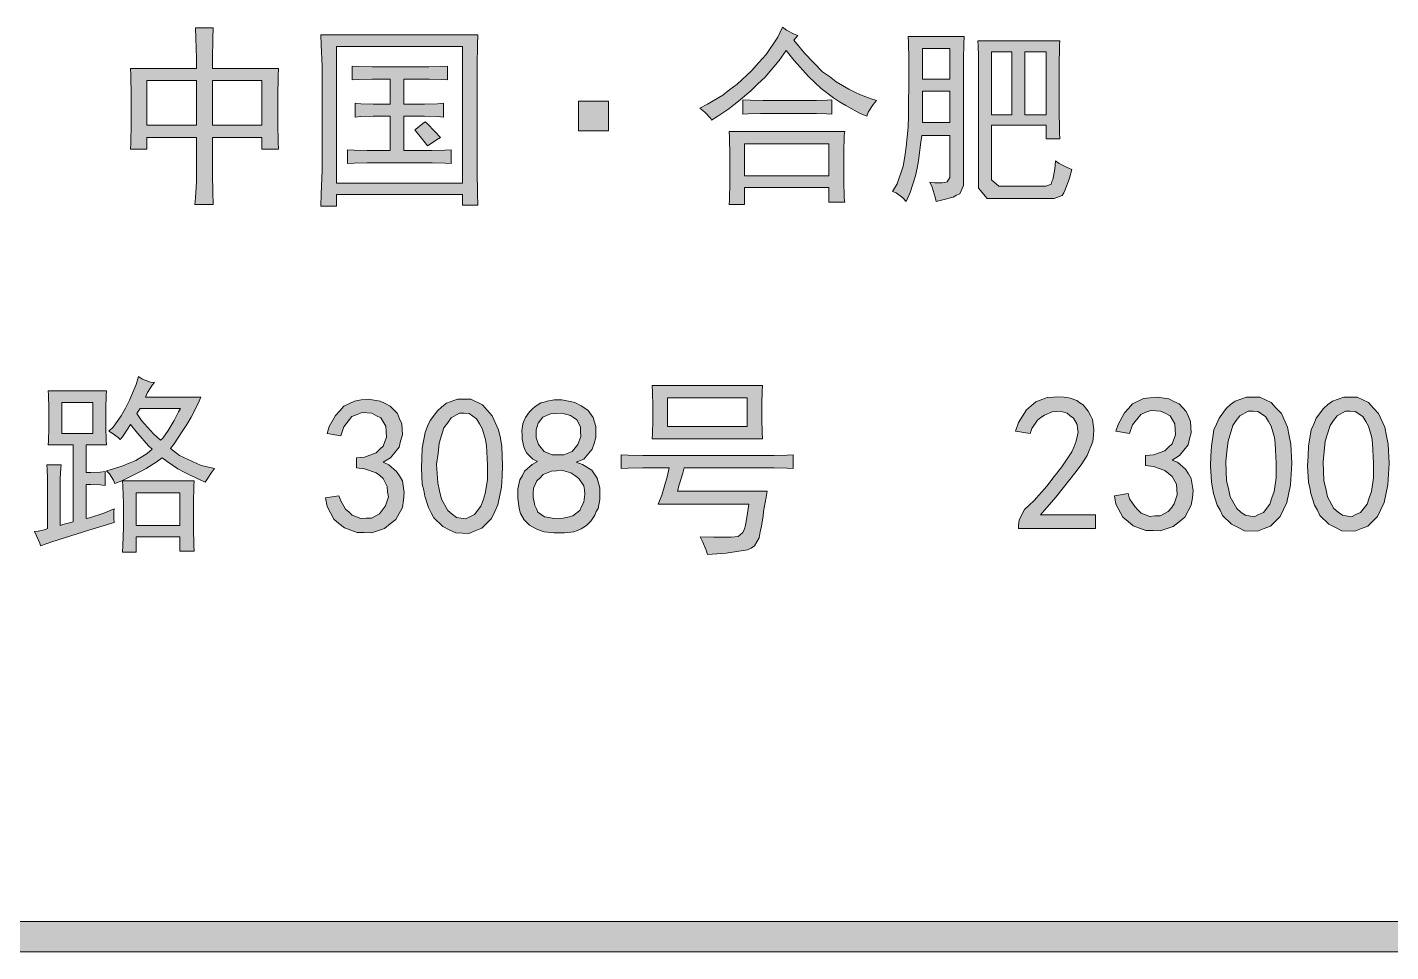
# Model space of a CAD drawing. Header units: millimetres. Extents: x 0 to 586, y 0 to 414.
# Drawn here: x 552.2 to 565.54, y 350.6 to 359.65 of the extents above; entities that cross this region are included whole.
import ezdxf

# ---------------------------------------------------------------- set-up
doc = ezdxf.new("R2010")
doc.units = ezdxf.units.MM

msp = doc.modelspace()

# ---------------------------------------------------------------- hatches: boundary and pattern name
h = msp.add_hatch(color=0)
h.paths.add_polyline_path([(554.016333, 359.646361), (554.012806, 359.540528), (554.009278, 359.342972), (554.009278, 359.25125), (554.654861, 359.25125), (554.651333, 359.177167), (554.647806, 358.972556), (554.647806, 358.842028), (554.647806, 358.715028), (554.651333, 358.524528), (554.654861, 358.461028), (554.492583, 358.461028), (554.492583, 358.573917), (554.009278, 358.573917), (554.009278, 358.252889), (554.009278, 358.210556), (554.012806, 358.041222), (554.016333, 357.91775), (553.836417, 357.91775), (553.843472, 357.984778), (553.854056, 358.143528), (553.854056, 358.231722), (553.854056, 358.573917), (553.367222, 358.573917), (553.367222, 358.461028), (553.204944, 358.461028), (553.208472, 358.517472), (553.212, 358.707972), (553.212, 358.842028), (553.212, 358.979611), (553.208472, 359.184222), (553.204944, 359.25125), (553.854056, 359.25125), (553.854056, 359.350028), (553.847, 359.547583), (553.843472, 359.646361)])
h.paths.add_polyline_path([(554.492583, 358.693861), (554.492583, 359.131306), (554.009278, 359.131306), (554.009278, 358.693861)])
h.paths.add_polyline_path([(553.854056, 358.693861), (553.854056, 359.131306), (553.367222, 359.131306), (553.367222, 358.693861)])
h = msp.add_hatch(color=0)
h.paths.add_polyline_path([(556.605722, 359.579333), (556.602194, 359.484083), (556.598667, 359.275944), (556.598667, 359.163056), (556.598667, 358.365778), (556.598667, 358.249361), (556.602194, 358.023583), (556.605722, 357.910694), (556.457556, 357.910694), (556.457556, 358.016528), (555.222833, 358.016528), (555.222833, 357.903639), (555.071139, 357.903639), (555.074667, 358.020056), (555.081722, 358.256417), (555.081722, 358.379889), (555.081722, 359.163056), (555.081722, 359.272417), (555.074667, 359.480556), (555.071139, 359.579333)])
h.paths.add_polyline_path([(556.457556, 358.125889), (556.457556, 359.466444), (555.222833, 359.466444), (555.222833, 358.125889)])
h = msp.add_hatch(color=0)
h.dxf.hatch_style = 2
h.paths.add_polyline_path([(559.699583, 359.526417), (559.808944, 359.395889), (559.981806, 359.215972), (560.048833, 359.170111), (560.115861, 359.120722), (560.239333, 359.046639), (560.295778, 359.018417), (560.352222, 358.993722), (560.458056, 358.951389), (560.510972, 358.937278), (560.475694, 358.898472), (560.426306, 358.820861), (560.415722, 358.782056), (560.341639, 358.813806), (560.207583, 358.887889), (560.147611, 358.923167), (560.087639, 358.961972), (559.967694, 359.053694), (559.904194, 359.113667), (559.844222, 359.170111), (559.703111, 359.328861), (559.6255, 359.427639), (559.554944, 359.328861), (559.417361, 359.163056), (559.346806, 359.099556), (559.279778, 359.032528), (559.159833, 358.930222), (559.113972, 358.894944), (559.064583, 358.856139), (558.955222, 358.782056), (558.89525, 358.74325), (558.888194, 358.760889), (558.828222, 358.820861), (558.778833, 358.863194), (558.856444, 358.902), (559.004611, 358.990194), (559.075167, 359.043111), (559.145722, 359.096028), (559.286833, 359.226556), (559.357389, 359.307694), (559.427944, 359.385306), (559.544361, 359.558167), (559.590222, 359.653417), (559.629028, 359.625194), (559.703111, 359.586389), (559.738389, 359.572278)])
h = msp.add_hatch(color=0)
h.paths.add_polyline_path([(561.033083, 358.136472), (561.078944, 358.129417), (561.153028, 358.129417), (561.177722, 358.132944), (561.202417, 358.14), (561.227111, 358.182333), (561.227111, 358.224667), (561.227111, 358.595083), (560.951944, 358.595083), (560.941361, 358.506889), (560.920194, 358.344611), (560.906083, 358.274056), (560.891972, 358.199972), (560.839056, 358.037694), (560.80025, 357.9495), (560.7685, 357.984778), (560.701472, 358.034167), (560.666194, 358.04475), (560.712056, 358.122361), (560.772028, 358.295222), (560.786139, 358.386944), (560.80025, 358.482194), (560.817889, 358.676222), (560.821417, 358.782056), (560.821417, 358.887889), (560.824944, 359.106611), (560.824944, 359.2195), (560.824944, 359.335917), (560.821417, 359.508778), (560.817889, 359.561694), (561.368222, 359.561694), (561.364694, 359.487611), (561.361167, 359.342972), (561.361167, 359.272417), (561.361167, 358.17175), (561.361167, 358.104722), (561.325889, 358.023583), (561.294139, 358.009472), (561.258861, 357.991833), (561.160083, 357.963611), (561.093056, 357.9495), (561.082472, 357.991833), (561.05425, 358.087083)])
h.paths.add_polyline_path([(561.227111, 358.722083), (561.227111, 359.029), (560.959, 359.029), (560.959, 358.722083)])
h.paths.add_polyline_path([(561.227111, 359.145417), (561.227111, 359.445278), (560.959, 359.445278), (560.959, 359.145417)])
h = msp.add_hatch(color=0)
h.paths.add_polyline_path([(562.303083, 359.519361), (562.299556, 359.484083), (562.296028, 359.258306), (562.296028, 359.064278), (562.296028, 358.87025), (562.299556, 358.619778), (562.303083, 358.559806), (562.169028, 358.559806), (562.169028, 358.693861), (561.636333, 358.693861), (561.636333, 358.224667), (561.636333, 358.161167), (561.706889, 358.097667), (561.777444, 358.097667), (562.126694, 358.097667), (562.1655, 358.097667), (562.218417, 358.118833), (562.225472, 358.143528), (562.236056, 358.164694), (562.253694, 358.263472), (562.26075, 358.344611), (562.296028, 358.319917), (562.377167, 358.281111), (562.423028, 358.259944), (562.398333, 358.175278), (562.356, 358.062389), (562.341889, 358.034167), (562.327778, 358.005944), (562.250167, 357.977722), (562.186667, 357.977722), (561.678667, 357.977722), (561.594, 357.977722), (561.509333, 358.080028), (561.509333, 358.178806), (561.509333, 359.304167), (561.509333, 359.367667), (561.505806, 359.4735), (561.502278, 359.519361)])
h.paths.add_polyline_path([(562.169028, 358.796167), (562.169028, 359.413528), (561.960889, 359.413528), (561.960889, 358.796167)])
h.paths.add_polyline_path([(561.833889, 358.796167), (561.833889, 359.413528), (561.636333, 359.413528), (561.636333, 358.796167)])
h = msp.add_hatch(color=0)
h.dxf.hatch_style = 2
h.paths.add_polyline_path([(556.0695, 359.265361), (556.125944, 359.265361), (556.245889, 359.268889), (556.309389, 359.272417), (556.309389, 359.138361), (556.252944, 359.141889), (556.133, 359.145417), (556.0695, 359.145417), (555.882528, 359.145417), (555.882528, 358.902), (556.016583, 358.902), (556.083611, 358.902), (556.210611, 358.905528), (556.270583, 358.909056), (556.270583, 358.775), (556.210611, 358.778528), (556.083611, 358.782056), (556.016583, 358.782056), (555.882528, 358.782056), (555.882528, 358.446917), (556.090667, 358.446917), (556.157694, 358.446917), (556.284694, 358.450444), (556.344667, 358.453972), (556.344667, 358.319917), (556.288222, 358.323444), (556.161222, 358.326972), (556.090667, 358.326972), (555.586194, 358.326972), (555.522694, 358.326972), (555.395694, 358.323444), (555.332194, 358.319917), (555.332194, 358.453972), (555.395694, 358.450444), (555.522694, 358.446917), (555.586194, 358.446917), (555.748472, 358.446917), (555.748472, 358.782056), (555.646167, 358.782056), (555.582667, 358.782056), (555.462722, 358.778528), (555.406278, 358.775), (555.406278, 358.909056), (555.462722, 358.905528), (555.582667, 358.902), (555.646167, 358.902), (555.748472, 358.902), (555.748472, 359.145417), (555.639111, 359.145417), (555.572083, 359.145417), (555.441556, 359.141889), (555.378056, 359.138361), (555.378056, 359.272417), (555.441556, 359.268889), (555.572083, 359.265361), (555.639111, 359.265361)])
h = msp.add_hatch(color=0)
h.dxf.hatch_style = 2
h.paths.add_polyline_path([(557.5935, 358.930222), (557.886306, 358.930222), (557.886306, 358.640944), (557.5935, 358.640944)])
h = msp.add_hatch(color=0)
h.dxf.hatch_style = 2
h.paths.add_polyline_path([(559.865389, 358.937278), (559.921833, 358.937278), (560.027667, 358.940806), (560.073528, 358.944333), (560.073528, 358.803222), (560.024139, 358.80675), (559.921833, 358.810278), (559.872444, 358.810278), (559.456167, 358.810278), (559.375028, 358.810278), (559.251556, 358.80675), (559.202167, 358.803222), (559.202167, 358.944333), (559.272722, 358.940806), (559.399722, 358.937278), (559.456167, 358.937278)])
h = msp.add_hatch(color=0)
h.dxf.hatch_style = 2
h.paths.add_polyline_path([(556.090667, 358.729139), (556.111833, 358.7115), (556.185917, 358.633889), (556.242361, 358.573917), (556.203556, 358.55275), (556.140056, 358.510417), (556.115361, 358.492778), (556.104778, 358.506889), (556.041278, 358.5845), (555.988361, 358.648), (556.016583, 358.669167), (556.0695, 358.7115)])
h = msp.add_hatch(color=0)
h.paths.add_polyline_path([(560.200528, 358.633889), (560.193472, 358.595083), (560.189944, 358.42575), (560.189944, 358.291694), (560.189944, 358.157639), (560.193472, 357.98125), (560.200528, 357.942444), (560.041778, 357.942444), (560.041778, 358.083556), (559.216278, 358.083556), (559.216278, 357.91775), (559.068111, 357.91775), (559.071639, 357.963611), (559.075167, 358.132944), (559.075167, 358.259944), (559.075167, 358.390472), (559.071639, 358.577444), (559.068111, 358.633889)])
h.paths.add_polyline_path([(560.041778, 358.199972), (560.041778, 358.513944), (559.216278, 358.513944), (559.216278, 358.199972)])
h = msp.add_hatch(color=0)
h.paths.add_polyline_path([(553.441306, 356.175028), (553.420139, 356.150333), (553.374278, 356.079778), (553.353111, 356.033917), (553.896389, 356.033917), (553.868167, 355.970417), (553.801139, 355.836361), (553.758806, 355.765806), (553.712944, 355.69525), (553.635333, 355.575306), (553.596528, 355.529444), (553.684722, 355.462417), (553.899917, 355.363639), (554.030444, 355.335417), (553.998694, 355.296611), (553.956361, 355.229583), (553.938722, 355.201361), (553.896389, 355.219), (553.790556, 355.268389), (553.730583, 355.300139), (553.670611, 355.331889), (553.564778, 355.402444), (553.515389, 355.437722), (553.466, 355.402444), (553.360167, 355.335417), (553.303722, 355.303667), (553.247278, 355.275444), (553.120278, 355.215472), (553.05325, 355.18725), (553.039139, 355.219), (553.000333, 355.2825), (552.972111, 355.310722), (553.0215, 355.324833), (553.130861, 355.360111), (553.194361, 355.388333), (553.257861, 355.413028), (553.37075, 355.480056), (553.420139, 355.522389), (553.381333, 355.557667), (553.2755, 355.681139), (553.204944, 355.765806), (553.176722, 355.719944), (553.127333, 355.645861), (553.106167, 355.617639), (553.085, 355.638806), (553.028556, 355.681139), (552.993278, 355.698778), (553.035611, 355.737583), (553.11675, 355.850472), (553.159083, 355.924556), (553.197889, 356.002167), (553.261389, 356.157389), (553.286083, 356.235), (553.324889, 356.210306), (553.4025, 356.178556)])
h.paths.add_polyline_path([(553.268444, 355.871639), (553.314306, 355.804611), (553.430722, 355.674083), (553.501278, 355.610583), (553.522444, 355.63175), (553.575361, 355.705833), (553.603583, 355.755222), (553.635333, 355.804611), (553.677667, 355.889278), (553.695306, 355.921028), (553.300194, 355.921028)])
h = msp.add_hatch(color=0)
h.paths.add_polyline_path([(559.392667, 356.146806), (559.389139, 356.090361), (559.385611, 355.963361), (559.385611, 355.892806), (559.385611, 355.82225), (559.389139, 355.688194), (559.392667, 355.624694), (558.313167, 355.624694), (558.316694, 355.677611), (558.320222, 355.801083), (558.320222, 355.871639), (558.320222, 355.945722), (558.316694, 356.083306), (558.313167, 356.146806)])
h.paths.add_polyline_path([(559.2445, 355.744639), (559.2445, 356.026861), (558.464861, 356.026861), (558.464861, 355.744639)])
h = msp.add_hatch(color=0)
h.paths.add_polyline_path([(553.046194, 354.80625), (552.79925, 354.732167), (552.435889, 354.61575), (552.326528, 354.576944), (552.319472, 354.605167), (552.287722, 354.675722), (552.266556, 354.718056), (552.301833, 354.721583), (552.365333, 354.735694), (552.393556, 354.746278), (552.393556, 355.215472), (552.393556, 355.243694), (552.390028, 355.324833), (552.3865, 355.370694), (552.527611, 355.370694), (552.524083, 355.338944), (552.517028, 355.240167), (552.517028, 355.176667), (552.517028, 354.778028), (552.54525, 354.785083), (552.60875, 354.802722), (552.644028, 354.813306), (552.644028, 355.564722), (552.400611, 355.564722), (552.404139, 355.603528), (552.407667, 355.734056), (552.407667, 355.825778), (552.407667, 355.921028), (552.404139, 356.055083), (552.400611, 356.093889), (552.972111, 356.093889), (552.968583, 356.051556), (552.965056, 355.9175), (552.965056, 355.825778), (552.965056, 355.737583), (552.968583, 355.607056), (552.972111, 355.564722), (552.771028, 355.564722), (552.771028, 355.296611), (552.816889, 355.296611), (552.908611, 355.300139), (552.958, 355.303667), (552.958, 355.169611), (552.908611, 355.173139), (552.816889, 355.176667), (552.771028, 355.176667), (552.771028, 354.845056), (552.806306, 354.852111), (552.943889, 354.897972), (553.046194, 354.940306), (553.042667, 354.912083), (553.042667, 354.845056)])
h.paths.add_polyline_path([(552.838056, 355.677611), (552.838056, 355.981), (552.534667, 355.981), (552.534667, 355.677611)])
h = msp.add_hatch(color=0)
h.dxf.hatch_style = 2
h.paths.add_polyline_path([(555.117, 355.046139), (555.247528, 355.067306), (555.265167, 355.017917), (555.311028, 354.936778), (555.346306, 354.908556), (555.378056, 354.876806), (555.462722, 354.845056), (555.512111, 354.848583), (555.565028, 354.848583), (555.642639, 354.890917), (555.674389, 354.929722), (555.702611, 354.968528), (555.730833, 355.056722), (555.723778, 355.106111), (555.72025, 355.159028), (555.681444, 355.236639), (555.646167, 355.264861), (555.610889, 355.293083), (555.498, 355.331889), (555.420389, 355.342472), (555.420389, 355.437722), (555.498, 355.444778), (555.610889, 355.487111), (555.646167, 355.522389), (555.681444, 355.554139), (555.713194, 355.642333), (555.709667, 355.69525), (555.706139, 355.748167), (555.65675, 355.829306), (555.614417, 355.850472), (555.568556, 355.875167), (555.473306, 355.882222), (555.423917, 355.864583), (555.374528, 355.843417), (555.293389, 355.741111), (555.265167, 355.652917), (555.131111, 355.677611), (555.152278, 355.744639), (555.21225, 355.854), (555.254583, 355.899861), (555.293389, 355.945722), (555.399222, 355.995111), (555.46625, 356.005694), (555.533278, 356.01275), (555.649694, 355.995111), (555.699083, 355.970417), (555.748472, 355.945722), (555.819028, 355.871639), (555.840194, 355.82225), (555.861361, 355.772861), (555.868417, 355.6635), (555.850778, 355.603528), (555.836667, 355.543556), (555.752, 355.437722), (555.681444, 355.395389), (555.734361, 355.370694), (555.811972, 355.303667), (555.840194, 355.261333), (555.868417, 355.215472), (555.886056, 355.099056), (555.879, 355.024972), (555.868417, 354.954417), (555.804917, 354.834472), (555.748472, 354.792139), (555.692028, 354.746278), (555.565028, 354.703944), (555.494472, 354.707472), (555.423917, 354.707472), (555.300444, 354.753333), (555.247528, 354.795667), (555.198139, 354.838), (555.131111, 354.961472)])
h = msp.add_hatch(color=0)
h.paths.add_polyline_path([(556.058917, 355.434194), (556.062444, 355.532972), (556.090667, 355.688194), (556.115361, 355.748167), (556.140056, 355.804611), (556.210611, 355.899861), (556.252944, 355.938667), (556.298806, 355.973944), (556.408167, 356.01275), (556.471667, 356.01275), (556.538694, 356.01275), (556.651583, 355.956306), (556.700972, 355.903389), (556.746833, 355.850472), (556.810333, 355.712889), (556.827972, 355.63175), (556.842083, 355.550611), (556.849139, 355.363639), (556.845611, 355.257806), (556.838556, 355.151972), (556.803278, 354.979111), (556.771528, 354.912083), (556.739778, 354.845056), (556.644528, 354.749806), (556.581028, 354.725111), (556.517528, 354.696889), (556.390528, 354.703944), (556.327028, 354.735694), (556.263528, 354.767444), (556.175333, 354.852111), (556.150639, 354.9015), (556.122417, 354.954417), (556.087139, 355.063778), (556.076556, 355.12375), (556.062444, 355.180194), (556.055389, 355.335417)])
h.paths.add_polyline_path([(556.217667, 355.480056), (556.203556, 355.37775), (556.214139, 355.194306), (556.231778, 355.116694), (556.249417, 355.035556), (556.312917, 354.922667), (556.35525, 354.887389), (556.397583, 354.855639), (556.485778, 354.841528), (556.528111, 354.862694), (556.573972, 354.883861), (556.637472, 354.965), (556.658639, 355.024972), (556.679806, 355.088472), (556.700972, 355.222528), (556.700972, 355.293083), (556.700972, 355.367167), (556.693917, 355.497694), (556.690389, 355.557667), (556.683333, 355.617639), (556.648056, 355.727), (556.623361, 355.772861), (556.595139, 355.82225), (556.521056, 355.871639), (556.471667, 355.875167), (556.425806, 355.875167), (556.344667, 355.829306), (556.309389, 355.779917), (556.274111, 355.734056), (556.22825, 355.582361)])
h = msp.add_hatch(color=0)
h.paths.add_polyline_path([(556.997306, 355.088472), (556.997306, 355.134333), (557.018472, 355.222528), (557.043167, 355.264861), (557.064333, 355.307194), (557.138417, 355.374222), (557.191333, 355.402444), (557.145472, 355.427139), (557.0855, 355.483583), (557.071389, 355.515333), (557.057278, 355.547083), (557.039639, 355.621167), (557.039639, 355.6635), (557.036111, 355.702306), (557.046694, 355.772861), (557.060806, 355.804611), (557.074917, 355.832833), (557.113722, 355.889278), (557.138417, 355.913972), (557.166639, 355.942194), (557.223083, 355.977472), (557.254833, 355.984528), (557.286583, 355.995111), (557.353611, 356.005694), (557.392417, 356.005694), (557.427694, 356.005694), (557.494722, 355.995111), (557.526472, 355.988056), (557.554694, 355.981), (557.618194, 355.94925), (557.653472, 355.924556), (557.685222, 355.903389), (557.734611, 355.832833), (557.748722, 355.786972), (557.762833, 355.744639), (557.762833, 355.638806), (557.745194, 355.578833), (557.727556, 355.522389), (557.642889, 355.427139), (557.568806, 355.395389), (557.632306, 355.374222), (557.724028, 355.317778), (557.748722, 355.278972), (557.773417, 355.240167), (557.801639, 355.144917), (557.801639, 355.088472), (557.801639, 355.032028), (557.784, 354.943833), (557.766361, 354.912083), (557.75225, 354.876806), (557.713444, 354.820361), (557.692278, 354.799194), (557.671111, 354.778028), (557.618194, 354.74275), (557.582917, 354.728639), (557.547639, 354.714528), (557.455917, 354.703944), (557.403, 354.703944), (557.350083, 354.703944), (557.254833, 354.714528), (557.216028, 354.728639), (557.177222, 354.74275), (557.113722, 354.781556), (557.0855, 354.80625), (557.060806, 354.830944), (557.025528, 354.894444), (557.014944, 354.929722), (557.007889, 354.965), (556.997306, 355.046139)])
h.paths.add_polyline_path([(557.149, 355.095528), (557.149, 355.053194), (557.163111, 354.972056), (557.18075, 354.940306), (557.194861, 354.908556), (557.258361, 354.862694), (557.304222, 354.855639), (557.346556, 354.845056), (557.441806, 354.848583), (557.487667, 354.859167), (557.537056, 354.86975), (557.604083, 354.922667), (557.621722, 354.961472), (557.642889, 355.003806), (557.653472, 355.084944), (557.649944, 355.127278), (557.642889, 355.166083), (557.597028, 355.236639), (557.554694, 355.264861), (557.515889, 355.293083), (557.424167, 355.317778), (557.378306, 355.310722), (557.328917, 355.307194), (557.247778, 355.275444), (557.216028, 355.243694), (557.184278, 355.215472), (557.152528, 355.141389)])
h.paths.add_polyline_path([(557.177222, 355.677611), (557.177222, 355.638806), (557.201917, 355.56825), (557.226611, 355.5365), (557.254833, 355.501222), (557.335972, 355.469472), (557.392417, 355.469472), (557.448861, 355.469472), (557.53, 355.501222), (557.558222, 355.5365), (557.586444, 355.56825), (557.614667, 355.649389), (557.611139, 355.69525), (557.611139, 355.741111), (557.575861, 355.811667), (557.544111, 355.832833), (557.512361, 355.854), (557.427694, 355.875167), (557.374778, 355.871639), (557.318333, 355.868111), (557.24425, 355.836361), (557.219556, 355.808139), (557.198389, 355.779917), (557.177222, 355.712889)])
h = msp.add_hatch(color=0)
h.dxf.hatch_style = 2
h.paths.add_polyline_path([(561.900917, 354.7745), (561.904444, 354.830944), (561.957361, 354.93325), (562.003222, 354.975583), (562.052611, 355.021444), (562.176083, 355.162556), (562.250167, 355.257806), (562.32425, 355.349528), (562.423028, 355.497694), (562.444194, 355.550611), (562.465361, 355.603528), (562.483, 355.691722), (562.475944, 355.727), (562.472417, 355.765806), (562.437139, 355.825778), (562.405389, 355.850472), (562.377167, 355.875167), (562.306611, 355.896333), (562.267806, 355.892806), (562.229, 355.889278), (562.154917, 355.857528), (562.119639, 355.832833), (562.084361, 355.808139), (562.031444, 355.727), (562.013806, 355.677611), (561.869167, 355.698778), (561.900917, 355.783444), (561.978528, 355.910444), (562.024389, 355.94925), (562.07025, 355.988056), (562.179611, 356.030389), (562.243111, 356.033917), (562.278389, 356.037444), (562.345417, 356.033917), (562.377167, 356.030389), (562.405389, 356.023333), (562.468889, 355.998639), (562.500639, 355.977472), (562.532389, 355.956306), (562.581778, 355.896333), (562.602944, 355.854), (562.624111, 355.815194), (562.638222, 355.716417), (562.634694, 355.656444), (562.627639, 355.6), (562.571194, 355.462417), (562.518278, 355.381278), (562.465361, 355.303667), (562.264278, 355.053194), (562.116111, 354.880333), (562.652333, 354.880333), (562.652333, 354.746278), (561.900917, 354.746278)])
h = msp.add_hatch(color=0)
h.dxf.hatch_style = 2
h.paths.add_polyline_path([(562.839306, 355.067306), (562.973361, 355.088472), (562.987472, 355.039083), (563.036861, 354.961472), (563.068611, 354.929722), (563.100361, 354.897972), (563.185028, 354.866222), (563.234417, 354.86975), (563.287333, 354.86975), (563.364944, 354.912083), (563.396694, 354.950889), (563.424917, 354.989694), (563.453139, 355.077889), (563.449611, 355.130806), (563.446083, 355.180194), (563.40375, 355.257806), (563.368472, 355.286028), (563.333194, 355.31425), (563.220306, 355.353056), (563.142694, 355.363639), (563.142694, 355.462417), (563.220306, 355.469472), (563.333194, 355.508278), (563.368472, 355.543556), (563.40375, 355.575306), (563.4355, 355.6635), (563.431972, 355.716417), (563.428444, 355.772861), (563.382583, 355.850472), (563.336722, 355.875167), (563.290861, 355.896333), (563.195611, 355.903389), (563.146222, 355.88575), (563.096833, 355.864583), (563.015694, 355.762278), (562.987472, 355.677611), (562.853417, 355.698778), (562.874583, 355.765806), (562.938083, 355.878694), (562.976889, 355.921028), (563.015694, 355.966889), (563.121528, 356.019806), (563.188556, 356.026861), (563.255583, 356.033917), (563.372, 356.016278), (563.421389, 355.991583), (563.470778, 355.966889), (563.541333, 355.892806), (563.5625, 355.843417), (563.583667, 355.794028), (563.590722, 355.684667), (563.573083, 355.624694), (563.558972, 355.564722), (563.474306, 355.462417), (563.40375, 355.416556), (563.456667, 355.395389), (563.534278, 355.328361), (563.5625, 355.2825), (563.590722, 355.236639), (563.608361, 355.120222), (563.601306, 355.046139), (563.590722, 354.975583), (563.527222, 354.859167), (563.470778, 354.813306), (563.414333, 354.767444), (563.287333, 354.725111), (563.216778, 354.728639), (563.146222, 354.728639), (563.02275, 354.7745), (562.973361, 354.816833), (562.920444, 354.859167), (562.853417, 354.986167)])
h = msp.add_hatch(color=0)
h.paths.add_polyline_path([(563.781222, 355.455361), (563.788278, 355.554139), (563.812972, 355.712889), (563.837667, 355.769333), (563.862361, 355.825778), (563.932917, 355.921028), (563.97525, 355.959833), (564.021111, 355.995111), (564.130472, 356.033917), (564.1975, 356.033917), (564.261, 356.033917), (564.373889, 355.981), (564.423278, 355.924556), (564.472667, 355.871639), (564.532639, 355.737583), (564.550278, 355.652917), (564.564389, 355.571778), (564.574972, 355.384806), (564.567917, 355.278972), (564.560861, 355.173139), (564.525583, 355.000278), (564.493833, 354.93325), (564.462083, 354.866222), (564.366833, 354.770972), (564.303333, 354.746278), (564.239833, 354.721583), (564.112833, 354.725111), (564.049333, 354.756861), (563.985833, 354.788611), (563.897639, 354.873278), (563.872944, 354.926194), (563.844722, 354.975583), (563.809444, 355.088472), (563.798861, 355.144917), (563.788278, 355.201361), (563.777694, 355.360111)])
h.paths.add_polyline_path([(563.939972, 355.501222), (563.929389, 355.398917), (563.936444, 355.215472), (563.954083, 355.137861), (563.971722, 355.056722), (564.035222, 354.943833), (564.077556, 354.908556), (564.119889, 354.876806), (564.208083, 354.862694), (564.250417, 354.883861), (564.296278, 354.905028), (564.359778, 354.986167), (564.380944, 355.046139), (564.402111, 355.109639), (564.423278, 355.243694), (564.423278, 355.31425), (564.423278, 355.388333), (564.416222, 355.518861), (564.412694, 355.578833), (564.405639, 355.638806), (564.373889, 355.748167), (564.345667, 355.794028), (564.317444, 355.843417), (564.243361, 355.892806), (564.1975, 355.896333), (564.148111, 355.896333), (564.066972, 355.850472), (564.031694, 355.804611), (563.996417, 355.755222), (563.950556, 355.603528)])
h = msp.add_hatch(color=0)
h.paths.add_polyline_path([(564.733722, 355.455361), (564.73725, 355.554139), (564.765472, 355.712889), (564.790167, 355.769333), (564.814861, 355.825778), (564.885417, 355.921028), (564.92775, 355.959833), (564.973611, 355.995111), (565.082972, 356.033917), (565.146472, 356.033917), (565.2135, 356.033917), (565.326389, 355.981), (565.375778, 355.924556), (565.425167, 355.871639), (565.485139, 355.737583), (565.502778, 355.652917), (565.516889, 355.571778), (565.527472, 355.384806), (565.520417, 355.278972), (565.513361, 355.173139), (565.478083, 355.000278), (565.446333, 354.93325), (565.414583, 354.866222), (565.319333, 354.770972), (565.255833, 354.746278), (565.192333, 354.721583), (565.065333, 354.725111), (565.001833, 354.756861), (564.938333, 354.788611), (564.850139, 354.873278), (564.825444, 354.926194), (564.797222, 354.975583), (564.761944, 355.088472), (564.751361, 355.144917), (564.73725, 355.201361), (564.730194, 355.360111)])
h.paths.add_polyline_path([(564.892472, 355.501222), (564.881889, 355.398917), (564.888944, 355.215472), (564.906583, 355.137861), (564.924222, 355.056722), (564.987722, 354.943833), (565.030056, 354.908556), (565.072389, 354.876806), (565.160583, 354.862694), (565.202917, 354.883861), (565.248778, 354.905028), (565.312278, 354.986167), (565.333444, 355.046139), (565.354611, 355.109639), (565.375778, 355.243694), (565.375778, 355.31425), (565.375778, 355.388333), (565.368722, 355.518861), (565.365194, 355.578833), (565.358139, 355.638806), (565.326389, 355.748167), (565.298167, 355.794028), (565.269944, 355.843417), (565.195861, 355.892806), (565.146472, 355.896333), (565.100611, 355.896333), (565.019472, 355.850472), (564.984194, 355.804611), (564.948917, 355.755222), (564.903056, 355.603528)])
h = msp.add_hatch(color=0)
h.dxf.hatch_style = 2
h.paths.add_polyline_path([(559.438528, 355.462417), (559.509083, 355.462417), (559.636083, 355.465944), (559.692528, 355.469472), (559.692528, 355.335417), (559.636083, 355.338944), (559.509083, 355.342472), (559.438528, 355.342472), (558.627139, 355.342472), (558.613028, 355.289556), (558.57775, 355.173139), (558.560111, 355.113167), (559.438528, 355.113167), (559.427944, 355.053194), (559.410306, 354.950889), (559.40325, 354.912083), (559.399722, 354.86975), (559.382083, 354.770972), (559.3715, 354.714528), (559.360917, 354.654556), (559.315056, 354.576944), (559.283306, 354.555778), (559.248028, 354.538139), (559.036361, 354.506389), (558.856444, 354.492278), (558.842333, 354.534611), (558.807056, 354.619278), (558.782361, 354.665139), (558.916417, 354.661611), (559.08575, 354.661611), (559.121028, 354.665139), (559.156306, 354.668667), (559.202167, 354.707472), (559.216278, 354.74275), (559.226861, 354.778028), (559.248028, 354.897972), (559.258611, 354.986167), (558.373139, 354.986167), (558.408417, 355.074361), (558.461333, 355.254278), (558.478972, 355.342472), (558.299056, 355.342472), (558.221444, 355.342472), (558.076806, 355.338944), (558.009778, 355.335417), (558.009778, 355.469472), (558.076806, 355.465944), (558.221444, 355.462417), (558.299056, 355.462417)])
h = msp.add_hatch(color=0)
h.paths.add_polyline_path([(553.829361, 355.215472), (553.825833, 355.166083), (553.822306, 354.99675), (553.822306, 354.873278), (553.822306, 354.753333), (553.825833, 354.580472), (553.829361, 354.524028), (553.68825, 354.524028), (553.68825, 354.665139), (553.261389, 354.665139), (553.261389, 354.516972), (553.127333, 354.516972), (553.130861, 354.580472), (553.137917, 354.756861), (553.137917, 354.873278), (553.137917, 354.993222), (553.130861, 355.162556), (553.127333, 355.215472)])
h.paths.add_polyline_path([(553.68825, 354.778028), (553.68825, 355.095528), (553.261389, 355.095528), (553.261389, 354.778028)])
h = msp.add_hatch(color=0)
h.dxf.hatch_style = 2
h.paths.add_polyline_path([(575.772139, 350.901), (575.772139, 350.604667), (541.390417, 350.604667), (541.390417, 350.901)])

# ---------------------------------------------------------------- linework, layer by layer
at = {"color": 0, "lineweight": 0}
for points in [[(554.016333, 359.646361), (554.012806, 359.540528), (554.009278, 359.342972), (554.009278, 359.25125), (554.654861, 359.25125), (554.651333, 359.177167), (554.647806, 358.972556), (554.647806, 358.842028), (554.647806, 358.715028), (554.651333, 358.524528), (554.654861, 358.461028), (554.492583, 358.461028), (554.492583, 358.573917), (554.009278, 358.573917), (554.009278, 358.252889), (554.009278, 358.210556), (554.012806, 358.041222), (554.016333, 357.91775), (553.836417, 357.91775), (553.843472, 357.984778), (553.854056, 358.143528), (553.854056, 358.231722), (553.854056, 358.573917), (553.367222, 358.573917), (553.367222, 358.461028), (553.204944, 358.461028), (553.208472, 358.517472), (553.212, 358.707972), (553.212, 358.842028), (553.212, 358.979611), (553.208472, 359.184222), (553.204944, 359.25125), (553.854056, 359.25125), (553.854056, 359.350028), (553.847, 359.547583), (553.843472, 359.646361)], [(556.605722, 359.579333), (556.602194, 359.484083), (556.598667, 359.275944), (556.598667, 359.163056), (556.598667, 358.365778), (556.598667, 358.249361), (556.602194, 358.023583), (556.605722, 357.910694), (556.457556, 357.910694), (556.457556, 358.016528), (555.222833, 358.016528), (555.222833, 357.903639), (555.071139, 357.903639), (555.074667, 358.020056), (555.081722, 358.256417), (555.081722, 358.379889), (555.081722, 359.163056), (555.081722, 359.272417), (555.074667, 359.480556), (555.071139, 359.579333)], [(559.699583, 359.526417), (559.808944, 359.395889), (559.981806, 359.215972), (560.048833, 359.170111), (560.115861, 359.120722), (560.239333, 359.046639), (560.295778, 359.018417), (560.352222, 358.993722), (560.458056, 358.951389), (560.510972, 358.937278), (560.475694, 358.898472), (560.426306, 358.820861), (560.415722, 358.782056), (560.341639, 358.813806), (560.207583, 358.887889), (560.147611, 358.923167), (560.087639, 358.961972), (559.967694, 359.053694), (559.904194, 359.113667), (559.844222, 359.170111), (559.703111, 359.328861), (559.6255, 359.427639), (559.554944, 359.328861), (559.417361, 359.163056), (559.346806, 359.099556), (559.279778, 359.032528), (559.159833, 358.930222), (559.113972, 358.894944), (559.064583, 358.856139), (558.955222, 358.782056), (558.89525, 358.74325), (558.888194, 358.760889), (558.828222, 358.820861), (558.778833, 358.863194), (558.856444, 358.902), (559.004611, 358.990194), (559.075167, 359.043111), (559.145722, 359.096028), (559.286833, 359.226556), (559.357389, 359.307694), (559.427944, 359.385306), (559.544361, 359.558167), (559.590222, 359.653417), (559.629028, 359.625194), (559.703111, 359.586389), (559.738389, 359.572278)], [(556.457556, 358.125889), (556.457556, 359.466444), (555.222833, 359.466444), (555.222833, 358.125889)], [(561.033083, 358.136472), (561.078944, 358.129417), (561.153028, 358.129417), (561.177722, 358.132944), (561.202417, 358.14), (561.227111, 358.182333), (561.227111, 358.224667), (561.227111, 358.595083), (560.951944, 358.595083), (560.941361, 358.506889), (560.920194, 358.344611), (560.906083, 358.274056), (560.891972, 358.199972), (560.839056, 358.037694), (560.80025, 357.9495), (560.7685, 357.984778), (560.701472, 358.034167), (560.666194, 358.04475), (560.712056, 358.122361), (560.772028, 358.295222), (560.786139, 358.386944), (560.80025, 358.482194), (560.817889, 358.676222), (560.821417, 358.782056), (560.821417, 358.887889), (560.824944, 359.106611), (560.824944, 359.2195), (560.824944, 359.335917), (560.821417, 359.508778), (560.817889, 359.561694), (561.368222, 359.561694), (561.364694, 359.487611), (561.361167, 359.342972), (561.361167, 359.272417), (561.361167, 358.17175), (561.361167, 358.104722), (561.325889, 358.023583), (561.294139, 358.009472), (561.258861, 357.991833), (561.160083, 357.963611), (561.093056, 357.9495), (561.082472, 357.991833), (561.05425, 358.087083)], [(561.227111, 359.145417), (561.227111, 359.445278), (560.959, 359.445278), (560.959, 359.145417)], [(562.303083, 359.519361), (562.299556, 359.484083), (562.296028, 359.258306), (562.296028, 359.064278), (562.296028, 358.87025), (562.299556, 358.619778), (562.303083, 358.559806), (562.169028, 358.559806), (562.169028, 358.693861), (561.636333, 358.693861), (561.636333, 358.224667), (561.636333, 358.161167), (561.706889, 358.097667), (561.777444, 358.097667), (562.126694, 358.097667), (562.1655, 358.097667), (562.218417, 358.118833), (562.225472, 358.143528), (562.236056, 358.164694), (562.253694, 358.263472), (562.26075, 358.344611), (562.296028, 358.319917), (562.377167, 358.281111), (562.423028, 358.259944), (562.398333, 358.175278), (562.356, 358.062389), (562.341889, 358.034167), (562.327778, 358.005944), (562.250167, 357.977722), (562.186667, 357.977722), (561.678667, 357.977722), (561.594, 357.977722), (561.509333, 358.080028), (561.509333, 358.178806), (561.509333, 359.304167), (561.509333, 359.367667), (561.505806, 359.4735), (561.502278, 359.519361)], [(561.833889, 358.796167), (561.833889, 359.413528), (561.636333, 359.413528), (561.636333, 358.796167)], [(562.169028, 358.796167), (562.169028, 359.413528), (561.960889, 359.413528), (561.960889, 358.796167)], [(556.0695, 359.265361), (556.125944, 359.265361), (556.245889, 359.268889), (556.309389, 359.272417), (556.309389, 359.138361), (556.252944, 359.141889), (556.133, 359.145417), (556.0695, 359.145417), (555.882528, 359.145417), (555.882528, 358.902), (556.016583, 358.902), (556.083611, 358.902), (556.210611, 358.905528), (556.270583, 358.909056), (556.270583, 358.775), (556.210611, 358.778528), (556.083611, 358.782056), (556.016583, 358.782056), (555.882528, 358.782056), (555.882528, 358.446917), (556.090667, 358.446917), (556.157694, 358.446917), (556.284694, 358.450444), (556.344667, 358.453972), (556.344667, 358.319917), (556.288222, 358.323444), (556.161222, 358.326972), (556.090667, 358.326972), (555.586194, 358.326972), (555.522694, 358.326972), (555.395694, 358.323444), (555.332194, 358.319917), (555.332194, 358.453972), (555.395694, 358.450444), (555.522694, 358.446917), (555.586194, 358.446917), (555.748472, 358.446917), (555.748472, 358.782056), (555.646167, 358.782056), (555.582667, 358.782056), (555.462722, 358.778528), (555.406278, 358.775), (555.406278, 358.909056), (555.462722, 358.905528), (555.582667, 358.902), (555.646167, 358.902), (555.748472, 358.902), (555.748472, 359.145417), (555.639111, 359.145417), (555.572083, 359.145417), (555.441556, 359.141889), (555.378056, 359.138361), (555.378056, 359.272417), (555.441556, 359.268889), (555.572083, 359.265361), (555.639111, 359.265361)], [(553.854056, 358.693861), (553.854056, 359.131306), (553.367222, 359.131306), (553.367222, 358.693861)], [(554.492583, 358.693861), (554.492583, 359.131306), (554.009278, 359.131306), (554.009278, 358.693861)], [(557.5935, 358.930222), (557.886306, 358.930222), (557.886306, 358.640944), (557.5935, 358.640944)], [(559.865389, 358.937278), (559.921833, 358.937278), (560.027667, 358.940806), (560.073528, 358.944333), (560.073528, 358.803222), (560.024139, 358.80675), (559.921833, 358.810278), (559.872444, 358.810278), (559.456167, 358.810278), (559.375028, 358.810278), (559.251556, 358.80675), (559.202167, 358.803222), (559.202167, 358.944333), (559.272722, 358.940806), (559.399722, 358.937278), (559.456167, 358.937278)], [(561.227111, 358.722083), (561.227111, 359.029), (560.959, 359.029), (560.959, 358.722083)], [(556.090667, 358.729139), (556.111833, 358.7115), (556.185917, 358.633889), (556.242361, 358.573917), (556.203556, 358.55275), (556.140056, 358.510417), (556.115361, 358.492778), (556.104778, 358.506889), (556.041278, 358.5845), (555.988361, 358.648), (556.016583, 358.669167), (556.0695, 358.7115)], [(560.200528, 358.633889), (560.193472, 358.595083), (560.189944, 358.42575), (560.189944, 358.291694), (560.189944, 358.157639), (560.193472, 357.98125), (560.200528, 357.942444), (560.041778, 357.942444), (560.041778, 358.083556), (559.216278, 358.083556), (559.216278, 357.91775), (559.068111, 357.91775), (559.071639, 357.963611), (559.075167, 358.132944), (559.075167, 358.259944), (559.075167, 358.390472), (559.071639, 358.577444), (559.068111, 358.633889)], [(560.041778, 358.199972), (560.041778, 358.513944), (559.216278, 358.513944), (559.216278, 358.199972)], [(553.441306, 356.175028), (553.420139, 356.150333), (553.374278, 356.079778), (553.353111, 356.033917), (553.896389, 356.033917), (553.868167, 355.970417), (553.801139, 355.836361), (553.758806, 355.765806), (553.712944, 355.69525), (553.635333, 355.575306), (553.596528, 355.529444), (553.684722, 355.462417), (553.899917, 355.363639), (554.030444, 355.335417), (553.998694, 355.296611), (553.956361, 355.229583), (553.938722, 355.201361), (553.896389, 355.219), (553.790556, 355.268389), (553.730583, 355.300139), (553.670611, 355.331889), (553.564778, 355.402444), (553.515389, 355.437722), (553.466, 355.402444), (553.360167, 355.335417), (553.303722, 355.303667), (553.247278, 355.275444), (553.120278, 355.215472), (553.05325, 355.18725), (553.039139, 355.219), (553.000333, 355.2825), (552.972111, 355.310722), (553.0215, 355.324833), (553.130861, 355.360111), (553.194361, 355.388333), (553.257861, 355.413028), (553.37075, 355.480056), (553.420139, 355.522389), (553.381333, 355.557667), (553.2755, 355.681139), (553.204944, 355.765806), (553.176722, 355.719944), (553.127333, 355.645861), (553.106167, 355.617639), (553.085, 355.638806), (553.028556, 355.681139), (552.993278, 355.698778), (553.035611, 355.737583), (553.11675, 355.850472), (553.159083, 355.924556), (553.197889, 356.002167), (553.261389, 356.157389), (553.286083, 356.235), (553.324889, 356.210306), (553.4025, 356.178556)], [(559.392667, 356.146806), (559.389139, 356.090361), (559.385611, 355.963361), (559.385611, 355.892806), (559.385611, 355.82225), (559.389139, 355.688194), (559.392667, 355.624694), (558.313167, 355.624694), (558.316694, 355.677611), (558.320222, 355.801083), (558.320222, 355.871639), (558.320222, 355.945722), (558.316694, 356.083306), (558.313167, 356.146806)], [(553.046194, 354.80625), (552.79925, 354.732167), (552.435889, 354.61575), (552.326528, 354.576944), (552.319472, 354.605167), (552.287722, 354.675722), (552.266556, 354.718056), (552.301833, 354.721583), (552.365333, 354.735694), (552.393556, 354.746278), (552.393556, 355.215472), (552.393556, 355.243694), (552.390028, 355.324833), (552.3865, 355.370694), (552.527611, 355.370694), (552.524083, 355.338944), (552.517028, 355.240167), (552.517028, 355.176667), (552.517028, 354.778028), (552.54525, 354.785083), (552.60875, 354.802722), (552.644028, 354.813306), (552.644028, 355.564722), (552.400611, 355.564722), (552.404139, 355.603528), (552.407667, 355.734056), (552.407667, 355.825778), (552.407667, 355.921028), (552.404139, 356.055083), (552.400611, 356.093889), (552.972111, 356.093889), (552.968583, 356.051556), (552.965056, 355.9175), (552.965056, 355.825778), (552.965056, 355.737583), (552.968583, 355.607056), (552.972111, 355.564722), (552.771028, 355.564722), (552.771028, 355.296611), (552.816889, 355.296611), (552.908611, 355.300139), (552.958, 355.303667), (552.958, 355.169611), (552.908611, 355.173139), (552.816889, 355.176667), (552.771028, 355.176667), (552.771028, 354.845056), (552.806306, 354.852111), (552.943889, 354.897972), (553.046194, 354.940306), (553.042667, 354.912083), (553.042667, 354.845056)], [(552.838056, 355.677611), (552.838056, 355.981), (552.534667, 355.981), (552.534667, 355.677611)], [(555.117, 355.046139), (555.247528, 355.067306), (555.265167, 355.017917), (555.311028, 354.936778), (555.346306, 354.908556), (555.378056, 354.876806), (555.462722, 354.845056), (555.512111, 354.848583), (555.565028, 354.848583), (555.642639, 354.890917), (555.674389, 354.929722), (555.702611, 354.968528), (555.730833, 355.056722), (555.723778, 355.106111), (555.72025, 355.159028), (555.681444, 355.236639), (555.646167, 355.264861), (555.610889, 355.293083), (555.498, 355.331889), (555.420389, 355.342472), (555.420389, 355.437722), (555.498, 355.444778), (555.610889, 355.487111), (555.646167, 355.522389), (555.681444, 355.554139), (555.713194, 355.642333), (555.709667, 355.69525), (555.706139, 355.748167), (555.65675, 355.829306), (555.614417, 355.850472), (555.568556, 355.875167), (555.473306, 355.882222), (555.423917, 355.864583), (555.374528, 355.843417), (555.293389, 355.741111), (555.265167, 355.652917), (555.131111, 355.677611), (555.152278, 355.744639), (555.21225, 355.854), (555.254583, 355.899861), (555.293389, 355.945722), (555.399222, 355.995111), (555.46625, 356.005694), (555.533278, 356.01275), (555.649694, 355.995111), (555.699083, 355.970417), (555.748472, 355.945722), (555.819028, 355.871639), (555.840194, 355.82225), (555.861361, 355.772861), (555.868417, 355.6635), (555.850778, 355.603528), (555.836667, 355.543556), (555.752, 355.437722), (555.681444, 355.395389), (555.734361, 355.370694), (555.811972, 355.303667), (555.840194, 355.261333), (555.868417, 355.215472), (555.886056, 355.099056), (555.879, 355.024972), (555.868417, 354.954417), (555.804917, 354.834472), (555.748472, 354.792139), (555.692028, 354.746278), (555.565028, 354.703944), (555.494472, 354.707472), (555.423917, 354.707472), (555.300444, 354.753333), (555.247528, 354.795667), (555.198139, 354.838), (555.131111, 354.961472)], [(556.058917, 355.434194), (556.062444, 355.532972), (556.090667, 355.688194), (556.115361, 355.748167), (556.140056, 355.804611), (556.210611, 355.899861), (556.252944, 355.938667), (556.298806, 355.973944), (556.408167, 356.01275), (556.471667, 356.01275), (556.538694, 356.01275), (556.651583, 355.956306), (556.700972, 355.903389), (556.746833, 355.850472), (556.810333, 355.712889), (556.827972, 355.63175), (556.842083, 355.550611), (556.849139, 355.363639), (556.845611, 355.257806), (556.838556, 355.151972), (556.803278, 354.979111), (556.771528, 354.912083), (556.739778, 354.845056), (556.644528, 354.749806), (556.581028, 354.725111), (556.517528, 354.696889), (556.390528, 354.703944), (556.327028, 354.735694), (556.263528, 354.767444), (556.175333, 354.852111), (556.150639, 354.9015), (556.122417, 354.954417), (556.087139, 355.063778), (556.076556, 355.12375), (556.062444, 355.180194), (556.055389, 355.335417)], [(556.997306, 355.088472), (556.997306, 355.134333), (557.018472, 355.222528), (557.043167, 355.264861), (557.064333, 355.307194), (557.138417, 355.374222), (557.191333, 355.402444), (557.145472, 355.427139), (557.0855, 355.483583), (557.071389, 355.515333), (557.057278, 355.547083), (557.039639, 355.621167), (557.039639, 355.6635), (557.036111, 355.702306), (557.046694, 355.772861), (557.060806, 355.804611), (557.074917, 355.832833), (557.113722, 355.889278), (557.138417, 355.913972), (557.166639, 355.942194), (557.223083, 355.977472), (557.254833, 355.984528), (557.286583, 355.995111), (557.353611, 356.005694), (557.392417, 356.005694), (557.427694, 356.005694), (557.494722, 355.995111), (557.526472, 355.988056), (557.554694, 355.981), (557.618194, 355.94925), (557.653472, 355.924556), (557.685222, 355.903389), (557.734611, 355.832833), (557.748722, 355.786972), (557.762833, 355.744639), (557.762833, 355.638806), (557.745194, 355.578833), (557.727556, 355.522389), (557.642889, 355.427139), (557.568806, 355.395389), (557.632306, 355.374222), (557.724028, 355.317778), (557.748722, 355.278972), (557.773417, 355.240167), (557.801639, 355.144917), (557.801639, 355.088472), (557.801639, 355.032028), (557.784, 354.943833), (557.766361, 354.912083), (557.75225, 354.876806), (557.713444, 354.820361), (557.692278, 354.799194), (557.671111, 354.778028), (557.618194, 354.74275), (557.582917, 354.728639), (557.547639, 354.714528), (557.455917, 354.703944), (557.403, 354.703944), (557.350083, 354.703944), (557.254833, 354.714528), (557.216028, 354.728639), (557.177222, 354.74275), (557.113722, 354.781556), (557.0855, 354.80625), (557.060806, 354.830944), (557.025528, 354.894444), (557.014944, 354.929722), (557.007889, 354.965), (556.997306, 355.046139)], [(559.2445, 355.744639), (559.2445, 356.026861), (558.464861, 356.026861), (558.464861, 355.744639)], [(561.900917, 354.7745), (561.904444, 354.830944), (561.957361, 354.93325), (562.003222, 354.975583), (562.052611, 355.021444), (562.176083, 355.162556), (562.250167, 355.257806), (562.32425, 355.349528), (562.423028, 355.497694), (562.444194, 355.550611), (562.465361, 355.603528), (562.483, 355.691722), (562.475944, 355.727), (562.472417, 355.765806), (562.437139, 355.825778), (562.405389, 355.850472), (562.377167, 355.875167), (562.306611, 355.896333), (562.267806, 355.892806), (562.229, 355.889278), (562.154917, 355.857528), (562.119639, 355.832833), (562.084361, 355.808139), (562.031444, 355.727), (562.013806, 355.677611), (561.869167, 355.698778), (561.900917, 355.783444), (561.978528, 355.910444), (562.024389, 355.94925), (562.07025, 355.988056), (562.179611, 356.030389), (562.243111, 356.033917), (562.278389, 356.037444), (562.345417, 356.033917), (562.377167, 356.030389), (562.405389, 356.023333), (562.468889, 355.998639), (562.500639, 355.977472), (562.532389, 355.956306), (562.581778, 355.896333), (562.602944, 355.854), (562.624111, 355.815194), (562.638222, 355.716417), (562.634694, 355.656444), (562.627639, 355.6), (562.571194, 355.462417), (562.518278, 355.381278), (562.465361, 355.303667), (562.264278, 355.053194), (562.116111, 354.880333), (562.652333, 354.880333), (562.652333, 354.746278), (561.900917, 354.746278)], [(562.839306, 355.067306), (562.973361, 355.088472), (562.987472, 355.039083), (563.036861, 354.961472), (563.068611, 354.929722), (563.100361, 354.897972), (563.185028, 354.866222), (563.234417, 354.86975), (563.287333, 354.86975), (563.364944, 354.912083), (563.396694, 354.950889), (563.424917, 354.989694), (563.453139, 355.077889), (563.449611, 355.130806), (563.446083, 355.180194), (563.40375, 355.257806), (563.368472, 355.286028), (563.333194, 355.31425), (563.220306, 355.353056), (563.142694, 355.363639), (563.142694, 355.462417), (563.220306, 355.469472), (563.333194, 355.508278), (563.368472, 355.543556), (563.40375, 355.575306), (563.4355, 355.6635), (563.431972, 355.716417), (563.428444, 355.772861), (563.382583, 355.850472), (563.336722, 355.875167), (563.290861, 355.896333), (563.195611, 355.903389), (563.146222, 355.88575), (563.096833, 355.864583), (563.015694, 355.762278), (562.987472, 355.677611), (562.853417, 355.698778), (562.874583, 355.765806), (562.938083, 355.878694), (562.976889, 355.921028), (563.015694, 355.966889), (563.121528, 356.019806), (563.188556, 356.026861), (563.255583, 356.033917), (563.372, 356.016278), (563.421389, 355.991583), (563.470778, 355.966889), (563.541333, 355.892806), (563.5625, 355.843417), (563.583667, 355.794028), (563.590722, 355.684667), (563.573083, 355.624694), (563.558972, 355.564722), (563.474306, 355.462417), (563.40375, 355.416556), (563.456667, 355.395389), (563.534278, 355.328361), (563.5625, 355.2825), (563.590722, 355.236639), (563.608361, 355.120222), (563.601306, 355.046139), (563.590722, 354.975583), (563.527222, 354.859167), (563.470778, 354.813306), (563.414333, 354.767444), (563.287333, 354.725111), (563.216778, 354.728639), (563.146222, 354.728639), (563.02275, 354.7745), (562.973361, 354.816833), (562.920444, 354.859167), (562.853417, 354.986167)], [(563.781222, 355.455361), (563.788278, 355.554139), (563.812972, 355.712889), (563.837667, 355.769333), (563.862361, 355.825778), (563.932917, 355.921028), (563.97525, 355.959833), (564.021111, 355.995111), (564.130472, 356.033917), (564.1975, 356.033917), (564.261, 356.033917), (564.373889, 355.981), (564.423278, 355.924556), (564.472667, 355.871639), (564.532639, 355.737583), (564.550278, 355.652917), (564.564389, 355.571778), (564.574972, 355.384806), (564.567917, 355.278972), (564.560861, 355.173139), (564.525583, 355.000278), (564.493833, 354.93325), (564.462083, 354.866222), (564.366833, 354.770972), (564.303333, 354.746278), (564.239833, 354.721583), (564.112833, 354.725111), (564.049333, 354.756861), (563.985833, 354.788611), (563.897639, 354.873278), (563.872944, 354.926194), (563.844722, 354.975583), (563.809444, 355.088472), (563.798861, 355.144917), (563.788278, 355.201361), (563.777694, 355.360111)], [(564.733722, 355.455361), (564.73725, 355.554139), (564.765472, 355.712889), (564.790167, 355.769333), (564.814861, 355.825778), (564.885417, 355.921028), (564.92775, 355.959833), (564.973611, 355.995111), (565.082972, 356.033917), (565.146472, 356.033917), (565.2135, 356.033917), (565.326389, 355.981), (565.375778, 355.924556), (565.425167, 355.871639), (565.485139, 355.737583), (565.502778, 355.652917), (565.516889, 355.571778), (565.527472, 355.384806), (565.520417, 355.278972), (565.513361, 355.173139), (565.478083, 355.000278), (565.446333, 354.93325), (565.414583, 354.866222), (565.319333, 354.770972), (565.255833, 354.746278), (565.192333, 354.721583), (565.065333, 354.725111), (565.001833, 354.756861), (564.938333, 354.788611), (564.850139, 354.873278), (564.825444, 354.926194), (564.797222, 354.975583), (564.761944, 355.088472), (564.751361, 355.144917), (564.73725, 355.201361), (564.730194, 355.360111)], [(553.268444, 355.871639), (553.314306, 355.804611), (553.430722, 355.674083), (553.501278, 355.610583), (553.522444, 355.63175), (553.575361, 355.705833), (553.603583, 355.755222), (553.635333, 355.804611), (553.677667, 355.889278), (553.695306, 355.921028), (553.300194, 355.921028)], [(556.217667, 355.480056), (556.203556, 355.37775), (556.214139, 355.194306), (556.231778, 355.116694), (556.249417, 355.035556), (556.312917, 354.922667), (556.35525, 354.887389), (556.397583, 354.855639), (556.485778, 354.841528), (556.528111, 354.862694), (556.573972, 354.883861), (556.637472, 354.965), (556.658639, 355.024972), (556.679806, 355.088472), (556.700972, 355.222528), (556.700972, 355.293083), (556.700972, 355.367167), (556.693917, 355.497694), (556.690389, 355.557667), (556.683333, 355.617639), (556.648056, 355.727), (556.623361, 355.772861), (556.595139, 355.82225), (556.521056, 355.871639), (556.471667, 355.875167), (556.425806, 355.875167), (556.344667, 355.829306), (556.309389, 355.779917), (556.274111, 355.734056), (556.22825, 355.582361)], [(557.177222, 355.677611), (557.177222, 355.638806), (557.201917, 355.56825), (557.226611, 355.5365), (557.254833, 355.501222), (557.335972, 355.469472), (557.392417, 355.469472), (557.448861, 355.469472), (557.53, 355.501222), (557.558222, 355.5365), (557.586444, 355.56825), (557.614667, 355.649389), (557.611139, 355.69525), (557.611139, 355.741111), (557.575861, 355.811667), (557.544111, 355.832833), (557.512361, 355.854), (557.427694, 355.875167), (557.374778, 355.871639), (557.318333, 355.868111), (557.24425, 355.836361), (557.219556, 355.808139), (557.198389, 355.779917), (557.177222, 355.712889)], [(563.939972, 355.501222), (563.929389, 355.398917), (563.936444, 355.215472), (563.954083, 355.137861), (563.971722, 355.056722), (564.035222, 354.943833), (564.077556, 354.908556), (564.119889, 354.876806), (564.208083, 354.862694), (564.250417, 354.883861), (564.296278, 354.905028), (564.359778, 354.986167), (564.380944, 355.046139), (564.402111, 355.109639), (564.423278, 355.243694), (564.423278, 355.31425), (564.423278, 355.388333), (564.416222, 355.518861), (564.412694, 355.578833), (564.405639, 355.638806), (564.373889, 355.748167), (564.345667, 355.794028), (564.317444, 355.843417), (564.243361, 355.892806), (564.1975, 355.896333), (564.148111, 355.896333), (564.066972, 355.850472), (564.031694, 355.804611), (563.996417, 355.755222), (563.950556, 355.603528)], [(564.892472, 355.501222), (564.881889, 355.398917), (564.888944, 355.215472), (564.906583, 355.137861), (564.924222, 355.056722), (564.987722, 354.943833), (565.030056, 354.908556), (565.072389, 354.876806), (565.160583, 354.862694), (565.202917, 354.883861), (565.248778, 354.905028), (565.312278, 354.986167), (565.333444, 355.046139), (565.354611, 355.109639), (565.375778, 355.243694), (565.375778, 355.31425), (565.375778, 355.388333), (565.368722, 355.518861), (565.365194, 355.578833), (565.358139, 355.638806), (565.326389, 355.748167), (565.298167, 355.794028), (565.269944, 355.843417), (565.195861, 355.892806), (565.146472, 355.896333), (565.100611, 355.896333), (565.019472, 355.850472), (564.984194, 355.804611), (564.948917, 355.755222), (564.903056, 355.603528)], [(559.438528, 355.462417), (559.509083, 355.462417), (559.636083, 355.465944), (559.692528, 355.469472), (559.692528, 355.335417), (559.636083, 355.338944), (559.509083, 355.342472), (559.438528, 355.342472), (558.627139, 355.342472), (558.613028, 355.289556), (558.57775, 355.173139), (558.560111, 355.113167), (559.438528, 355.113167), (559.427944, 355.053194), (559.410306, 354.950889), (559.40325, 354.912083), (559.399722, 354.86975), (559.382083, 354.770972), (559.3715, 354.714528), (559.360917, 354.654556), (559.315056, 354.576944), (559.283306, 354.555778), (559.248028, 354.538139), (559.036361, 354.506389), (558.856444, 354.492278), (558.842333, 354.534611), (558.807056, 354.619278), (558.782361, 354.665139), (558.916417, 354.661611), (559.08575, 354.661611), (559.121028, 354.665139), (559.156306, 354.668667), (559.202167, 354.707472), (559.216278, 354.74275), (559.226861, 354.778028), (559.248028, 354.897972), (559.258611, 354.986167), (558.373139, 354.986167), (558.408417, 355.074361), (558.461333, 355.254278), (558.478972, 355.342472), (558.299056, 355.342472), (558.221444, 355.342472), (558.076806, 355.338944), (558.009778, 355.335417), (558.009778, 355.469472), (558.076806, 355.465944), (558.221444, 355.462417), (558.299056, 355.462417)], [(557.149, 355.095528), (557.149, 355.053194), (557.163111, 354.972056), (557.18075, 354.940306), (557.194861, 354.908556), (557.258361, 354.862694), (557.304222, 354.855639), (557.346556, 354.845056), (557.441806, 354.848583), (557.487667, 354.859167), (557.537056, 354.86975), (557.604083, 354.922667), (557.621722, 354.961472), (557.642889, 355.003806), (557.653472, 355.084944), (557.649944, 355.127278), (557.642889, 355.166083), (557.597028, 355.236639), (557.554694, 355.264861), (557.515889, 355.293083), (557.424167, 355.317778), (557.378306, 355.310722), (557.328917, 355.307194), (557.247778, 355.275444), (557.216028, 355.243694), (557.184278, 355.215472), (557.152528, 355.141389)], [(553.829361, 355.215472), (553.825833, 355.166083), (553.822306, 354.99675), (553.822306, 354.873278), (553.822306, 354.753333), (553.825833, 354.580472), (553.829361, 354.524028), (553.68825, 354.524028), (553.68825, 354.665139), (553.261389, 354.665139), (553.261389, 354.516972), (553.127333, 354.516972), (553.130861, 354.580472), (553.137917, 354.756861), (553.137917, 354.873278), (553.137917, 354.993222), (553.130861, 355.162556), (553.127333, 355.215472)], [(553.68825, 354.778028), (553.68825, 355.095528), (553.261389, 355.095528), (553.261389, 354.778028)], [(575.772139, 350.901), (575.772139, 350.604667), (541.390417, 350.604667), (541.390417, 350.901)]]:
    msp.add_lwpolyline(points, close=True, dxfattribs=at)

doc.saveas('drawing.dxf')
